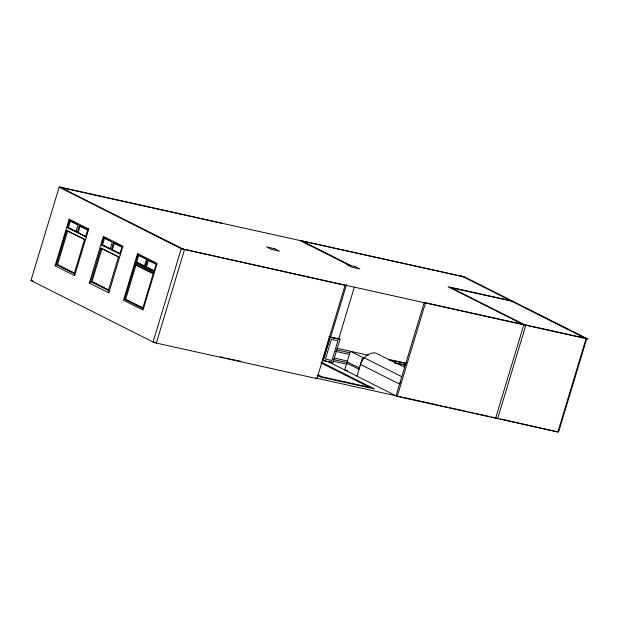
<?xml version="1.0" encoding="UTF-8"?>
<svg xmlns="http://www.w3.org/2000/svg" width="619" height="619" viewBox="0 0 619 619"><rect width="100%" height="100%" fill="white"/><g stroke="black" fill="none" stroke-linecap="round" stroke-linejoin="round"><path stroke-width="0.93" d="M55.091 265.799L69.181 219.141L88.726 228.976L74.636 275.641L55.091 265.799L56.437 264.599L66.728 230.539L84.749 239.329M76.872 232.094L68.361 227.807L70.45 220.89L69.444 220.666L77.955 224.945L75.866 231.87L67.355 227.583L69.444 220.666L69.181 219.141M67.726 230.755L57.443 264.824L74.427 273.374M88.726 228.976L87.674 229.912L85.623 236.706L77.182 232.458L79.232 225.664L87.836 229.711M80.238 225.889L78.187 232.682L86.629 236.93M74.636 275.641L74.272 273.575L84.555 239.514L66.728 230.539M89.291 283.022L103.381 236.357L122.918 246.2L108.836 292.857L89.291 283.022L90.9 281.583L100.99 248.157L118.701 256.784M103.621 237.758L112.232 242.091L110.089 249.209L101.477 244.876L103.621 237.758L103.381 236.357M101.996 248.374L91.906 281.807L108.573 290.195M122.918 246.2L121.935 247.074L119.838 254.022L111.319 249.736L113.416 242.787L121.231 246.439M114.414 243.004L112.318 249.952L119.993 253.813M108.836 292.857L108.402 290.396L118.492 256.962L100.99 248.157M137.813 254.912L146.479 259.276L144.297 266.495L135.631 262.131L137.813 254.912L138.811 255.129L136.629 262.355M135.05 264.576L153.21 273.722L142.734 308.409L124.581 299.263L135.05 264.576L153.388 273.528M136.056 264.8L125.58 299.488L142.912 308.216M144.529 267.826L147.345 258.494M147.593 259.903L156.197 264.236L154.054 271.346L145.45 267.013L147.593 259.903L156.344 264.027M148.599 260.127L146.448 267.23L154.193 271.13M156.313 343.081L184.493 249.751L59.911 187.031L59.122 187.201L30.95 280.523L153.086 342.021L156.313 343.081L316.936 378.635L345.108 285.313L181.259 248.691L59.122 187.201L464.691 276.979L588.05 339.088L181.259 248.691L153.086 342.021L155.408 342.392M323.025 358.85L329.254 338.214M323.164 359.662L329.788 337.742M337.471 338.075L339.978 339.344L332.937 362.672L323.319 360.552L330.368 337.223L328.681 336.372M346.508 284.647L330.654 337.138L338.686 338.918L354.261 287.348M356.939 376.12L362.579 357.457L350.362 351.306L344.729 369.969L347.553 370.595M396.021 395.796L424.201 302.474L586.827 338.477L558.655 431.799L557.866 431.969L397.243 396.415L328.132 361.612M397.243 396.415L425.423 303.086L424.201 302.474M524.587 324.696L523.798 324.867L495.626 418.189L494.403 417.577L495.742 417.871M451.305 287.804L525.81 325.315L497.63 418.637L496.415 418.018M586.827 338.477L586.046 338.647L557.866 431.969L500.175 418.854M360.072 366.015L361.241 362.37L363.175 359.059L365.744 356.289A14.717 12.225 -63.3 0 1 375.385 352.915L404.718 367.346M399.549 384.136L400.323 382.047M31.739 280.353L30.95 280.523L32.954 280.972M464.691 276.979L300.06 240.536L348.915 265.133M323.319 360.552L332.937 362.672L331.397 361.898M59.911 187.031L221.757 223.204M510.319 300.517L448.079 286.744L523.798 324.867M449.301 287.355L513.546 301.577M67.355 227.583L68.361 227.807M77.182 232.458L79.193 232.899M75.642 235.027L76.648 235.251M101.477 244.876L103.481 245.317L109.509 248.358M111.319 249.736L113.323 250.177L120.14 253.612M135.631 262.131L143.956 265.706M145.45 267.013L147.454 267.454M124.581 299.263L126.586 299.712L142.269 307.604M391.022 359.887L406.049 363.214M336.821 348.234L368.235 355.26M388.484 359.67L406.335 363.624M336.635 349.874L349.805 352.791M394.945 362.78L405.29 365.071M394.21 362.811L405.422 365.287M335.583 351.329L349.689 354.455M362.579 357.457L364.305 357.836L401.669 376.646M334.19 358.061L347.313 360.97M360.56 364.475L399.65 384.151M333.169 359.531L347.313 362.664M333.177 361.21L347.213 364.32M220.271 356.753L224.032 357.589M225.912 357.999L229.672 358.834M231.552 359.252L235.313 360.08M237.193 360.498L240.953 361.334M441.85 405.94L315.713 378.016L316.936 378.635M443.73 406.358L447.483 407.186M449.363 407.604L467.19 411.55M469.07 411.968L472.823 412.796M474.696 413.213L478.448 414.041M480.329 414.459L484.081 415.295M485.961 415.705L489.714 416.541M491.587 416.951L493.467 417.368M522.583 324.255L525.81 325.315M461.464 275.919L586.046 338.647M300.842 240.365L350.919 265.582M111.513 241.449L104.626 237.982L102.475 245.101L110.228 249M139.6 255.531L146.695 259.098M71.301 221.316L78.11 224.743M79.232 225.664L87.674 229.912M113.416 242.787L121.935 247.074M347.166 361.898L359.376 368.05M346.802 363.098L359.02 369.241M69.367 228.032L72.771 229.742M74.473 230.601L76.176 231.46M148.312 267.888L153.481 270.488M136.644 262.324L144.521 266.294M134.756 262.913L154.301 272.747M321.238 362.138L374.495 388.949L320.464 376.986L317.029 375.261M321.037 362.943L369.303 387.246L321.733 376.716L318.282 374.982M108.743 290.002L92.904 282.032L90.9 281.583L108.402 290.396M74.582 273.165L58.449 265.048L56.437 264.599L74.272 273.575M137.635 262.58L144.297 266.495M137.573 253.573L123.49 300.238L143.028 310.08L157.118 263.415L137.573 253.573M331.374 339.374L325.424 359.082L331.931 360.521L337.881 340.814L331.374 339.374M331.142 337.386L330.368 337.223L339.978 339.344L331.142 337.386M274.627 248.691L266.596 246.911L271.478 249.372L279.509 251.152L274.627 248.691M354.935 266.464L346.903 264.692L351.785 267.153L359.817 268.925L354.935 266.464"/></g></svg>
